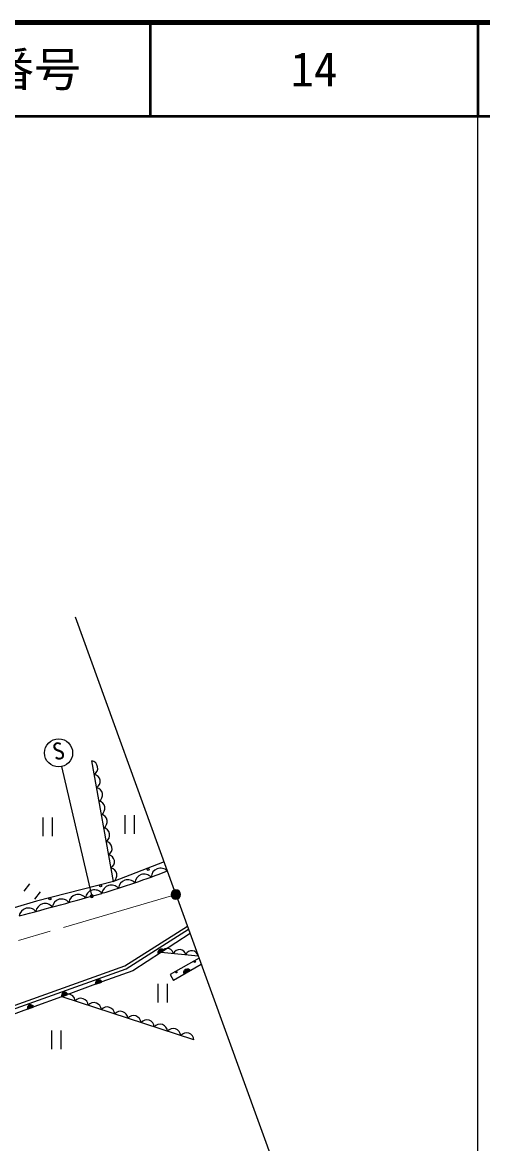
# Model space of a CAD drawing. Units: millimetres, scale not verified. Extents: x 40000 to 680000, y 20000 to 380000.
# Drawn here: x 530374 to 579500, y 260296 to 380000 of the extents above; entities that cross this region are included whole.
import ezdxf
from ezdxf.enums import TextEntityAlignment as Align

# ---------------------------------------------------------------- set-up
doc = ezdxf.new("R2010")
doc.units = ezdxf.units.MM
doc.header["$LTSCALE"] = 1000
doc.header["$PDMODE"] = 32
doc.header["$PDSIZE"] = 500
doc.linetypes.add('CHAIN', pattern=[18.5, 12, -1.5, 3.5, -1.5])
for name, color, linetype, lineweight in [('M-BGD', 7, 'Continuous', 25), ('M-BMK', 2, 'CHAIN', 13), ('M-BMK-SRVR', 3, 'Continuous', 25), ('M-STR-STRC', 7, 'Continuous', 25), ('M-TTL', 2, 'Continuous', 140), ('M-TTL-BAND', 7, 'Continuous', 25), ('M-TTL-LINE', 7, 'Continuous', 50)]:
    doc.layers.add(name, color=color, linetype=linetype, lineweight=lineweight)
doc.layers.add('M-OTRS', color=6, linetype='Continuous')
doc.layers.add('M-TTL-TXT', color=7, linetype='Continuous')
doc.styles.add('ＭＳ ゴシック', font='')
doc.styles.get('ＭＳ ゴシック').set_extended_font_data('MS Gothic')

msp = doc.modelspace()

# ---------------------------------------------------------------- hatches: boundary and pattern name
at = {"layer": 'M-BGD'}
for points in [[(537923, 286713, 0.41422), (537773, 286863, 0.41422), (537623, 286713, 0.99999)], [(544921, 280542, -1), (545508, 280922)], [(547638, 278367, -1), (548333, 278763)], [(538848, 277545, 1), (538191, 277304)], [(535212, 276215, 0.41421), (534763, 276423, 0.41421), (534555, 275975)], [(531576, 274885, 1), (530919, 274645)]]:
    msp.add_hatch(color=256, dxfattribs=at).paths.add_polyline_path(points)
at = {"layer": 'M-BMK-SRVR'}
msp.add_hatch(color=256, dxfattribs=at).paths.add_polyline_path([(547262, 286879, 1), (546262, 286879, 0.41421), (546762, 286379, 0.41421)])

# ---------------------------------------------------------------- linework, layer by layer
at = {"layer": 'M-BGD'}
for p, q in [((540080, 288284), (537787, 301151)), ((532543, 295127), (532543, 293127)), ((533543, 295127), (533543, 293127)), ((541307, 295364), (541307, 293364)), ((542307, 295364), (542307, 293364)), ((530557, 287235), (531150, 288041)), ((532264, 287163), (531668, 286395)), ((541302, 279265), (547983, 283511)), ((541457, 278949), (548106, 283174)), ((549140, 280323), (545179, 280709)), ((527307, 274274), (541302, 279265)), ((527347, 273916), (541457, 278949)), ((549226, 280085), (546151, 278332)), ((549471, 279412), (546500, 277719)), ((546151, 278332), (546500, 277719)), ((538182, 277301), (535221, 276218)), ((544834, 277362), (544834, 275362)), ((545834, 277362), (545834, 275362)), ((534546, 275971), (531585, 274889)), ((548681, 271361), (534600, 275980)), ((533465, 272361), (533465, 270361)), ((534465, 272361), (534465, 270361))]:
    msp.add_line(p, q, dxfattribs=at)
for points in [[(545494, 290371), (540080, 288284), (531890, 286166), (524684, 284037), (517479, 282376), (512987, 281487), (505828, 280707)], [(548274, 282710), (542155, 278754), (538857, 277548)], [(530910, 274642), (527612, 273436), (524186, 273845)]]:
    msp.add_lwpolyline(points, dxfattribs=at)
for points in [[(537923, 286713, 0.41422), (537773, 286863, 0.41422), (537623, 286713, 0.99999)], [(544921, 280542, -1), (545508, 280922)], [(547638, 278367, -1), (548333, 278763)], [(538848, 277545, 1), (538191, 277304)], [(535212, 276215, 0.41421), (534763, 276423, 0.41421), (534555, 275975)], [(531576, 274885, 1), (530919, 274645)]]:
    msp.add_lwpolyline(points, format="xyb", close=True, dxfattribs=at)
for centre, radius in [((543787, 289574), 108), ((538725, 287822), 108), ((533313, 286420), 108), ((548773, 279721), 80.6), ((546808, 278598), 80.6)]:
    msp.add_circle(centre, radius, dxfattribs=at)
for centre, radius, start, end in [((537641, 300388), 777, 300.99804, 79.20803), ((537896, 298958), 777, 300.99804, 79.20803), ((538151, 297529), 777, 300.99804, 79.20803), ((538406, 296099), 777, 300.99804, 79.20803), ((538660, 294669), 777, 300.99804, 79.20803), ((538915, 293240), 777, 300.99804, 79.20803), ((539170, 291810), 777, 300.99804, 79.20803), ((539425, 290380), 777, 300.99804, 79.20803), ((539679, 288951), 777, 300.99804, 79.20803), ((545127, 288688), 1014, 44.90019, 176.16553), ((511349, 378874), 95890, 286.67002, 291.0847), ((543384, 288054), 1014, 43.79652, 175.06186), ((538081, 286385), 998, 39.06832, 171.98089), ((539862, 286888), 1014, 41.58918, 172.85452), ((541629, 287454), 1014, 42.69285, 173.95819), ((262336, 1279032), 1029837, 285.06629, 285.57552), ((534550, 285411), 998, 38.86462, 171.77719), ((536316, 285896), 998, 38.96647, 171.87904), ((531016, 284449), 998, 38.66093, 171.5735), ((532784, 284928), 998, 38.76278, 171.67535), ((545821, 280456), 690, 10.41216, 125.67807), ((547141, 280327), 690, 10.41216, 158.46494), ((548461, 280199), 690, 10.41216, 158.46494), ((535196, 275469), 800, 3.87183, 90.65584), ((536606, 275007), 800, 3.87183, 139.80396), ((538015, 274544), 800, 3.87183, 139.80396), ((539425, 274082), 800, 3.87183, 139.80396), ((540834, 273619), 800, 3.87183, 139.80396), ((542244, 273157), 800, 3.87183, 139.80396), ((543654, 272695), 800, 3.87183, 139.80396), ((545063, 272232), 800, 3.87183, 139.80396), ((546473, 271770), 800, 3.87183, 139.80396), ((547882, 271307), 800, 3.87183, 139.80396)]:
    msp.add_arc(centre, radius, start, end, dxfattribs=at)
at = {"layer": 'M-BMK'}
msp.add_line((546282, 286739), (529879, 281962), dxfattribs=at)
at = {"layer": 'M-BMK-SRVR'}
for p, q in [((536005, 316527), (546591, 287349)), ((546932, 286409), (564880, 236937))]:
    msp.add_line(p, q, dxfattribs=at)
msp.add_lwpolyline([(547262, 286879, 1), (546262, 286879, 0.41421), (546762, 286379, 0.41421)], format="xyb", close=True, dxfattribs=at)
at = {"layer": 'M-OTRS'}
msp.add_point((546762, 286879), dxfattribs=at)
at = {"layer": 'M-STR-STRC'}
msp.add_line((537736, 286969), (534577, 300547), dxfattribs=at)
msp.add_circle((534237, 302008), 1500, dxfattribs=at)
at = {"layer": 'M-TTL'}
msp.add_line((680000, 380000), (40000, 380000), dxfattribs=at)
at = {"layer": 'M-TTL-BAND'}
msp.add_line((579000, 20000), (579000, 370000), dxfattribs=at)
at = {"layer": 'M-TTL-LINE'}
for p, q in [((543997, 380000), (543997, 370000)), ((579000, 380000), (579000, 370000)), ((40000, 370000), (680000, 370000))]:
    msp.add_line(p, q, dxfattribs=at)

# ---------------------------------------------------------------- texts
at = {"layer": 'M-STR-STRC', "style": 'ＭＳ ゴシック'}
msp.add_text('S', height=1833, rotation=13.039, dxfattribs=at).set_placement((534549, 300786), align=Align.BOTTOM_CENTER)
at = {"layer": 'M-TTL-TXT', "style": 'ＭＳ ゴシック'}
for s, p in [('図面番号', (526622, 375000)), ('14', (561497, 375000))]:
    msp.add_text(s, height=3666, dxfattribs=at).set_placement(p, align=Align.MIDDLE_CENTER)

doc.saveas('drawing.dxf')
